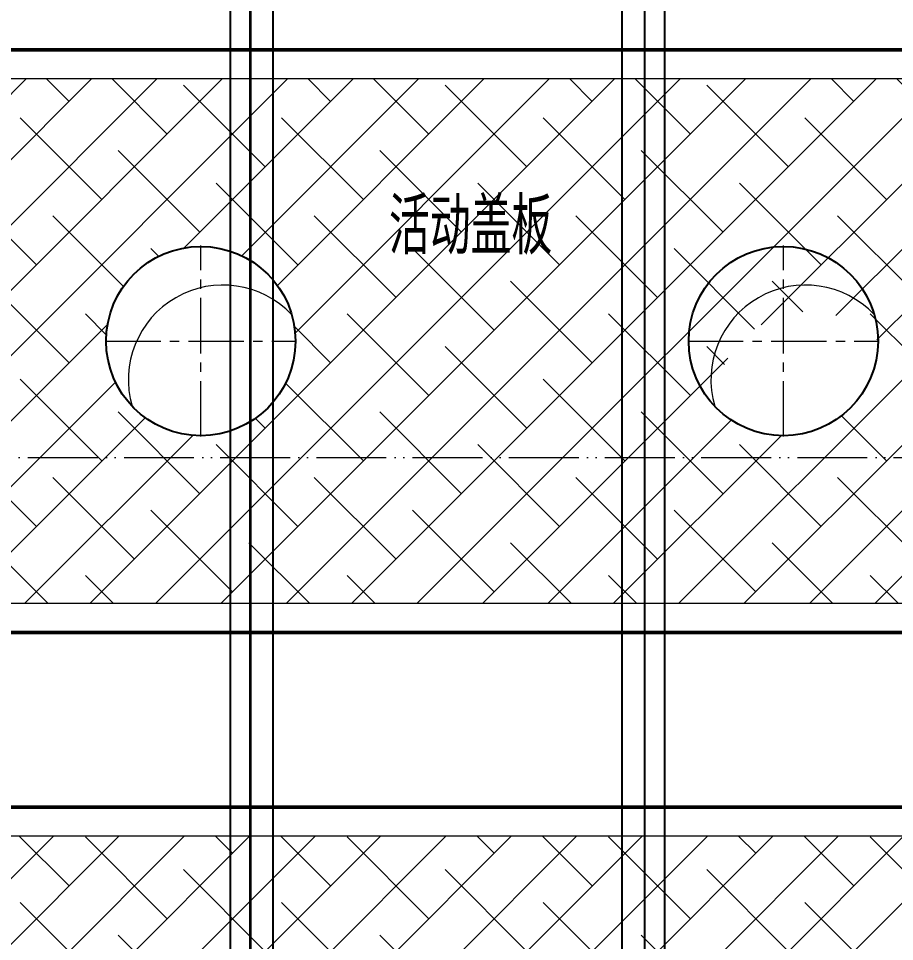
# Model space of a CAD drawing. Header units: millimetres. Extents: x 163705 to 1616509, y 81827 to 302547.
# Drawn here: x 221302 to 224309, y 147198 to 150367 of the extents above; entities that cross this region are included whole.
import ezdxf

# ---------------------------------------------------------------- set-up
doc = ezdxf.new("R2010")
doc.units = ezdxf.units.MM
doc.header["$LTSCALE"] = 10
doc.linetypes.add('ACAD_ISO05W100', pattern=[33, 24, -3, 0, -3, 0, -3])
doc.linetypes.add('CENTER2', pattern=[28.575, 19.05, -3.175, 3.175, -3.175])
for name, color, linetype, lineweight in [('1-中心线', 1, 'CENTER2', 0), ('1-剖面线', 8, 'Continuous', 0), ('1-双点线', 8, 'ACAD_ISO05W100', 0), ('1-填充', 8, 'Continuous', 18), ('1-建筑轮廓', 7, 'Continuous', 20), ('1-设备轮廓', 2, 'Continuous', 18)]:
    doc.layers.add(name, color=color, linetype=linetype, lineweight=lineweight)
doc.styles.add('HZ', font='gbenor.shx', dxfattribs={"bigfont": 'gbcbig.shx'})

# ---------------------------------------------------------------- blocks, each defined once
blk = doc.blocks.new('G$C5C029050')
at = {"layer": '1-双点线'}
blk.add_line((1, 53039.4), (92688.6, 53039.4), dxfattribs=at)
blk = doc.blocks.new('G$CE8A1B22C')
blk.add_circle((328, 328), 325)
at = {"layer": '1-中心线'}
for p, q in [((328, 0), (328, 656)), ((0, 328), (656, 328))]:
    blk.add_line(p, q, dxfattribs=at)
at = {"layer": '1-剖面线'}
blk.add_arc((404.3, 195.4), 325, 43.5125, 196.2853, dxfattribs=at)
blk = doc.blocks.new('A$C5A5F0ED2')
at = {"layer": '1-填充'}
h = blk.add_hatch(dxfattribs=at)
h.set_pattern_fill('ANSI38', color=256, scale=50)
h.paths.add_polyline_path([(100, 100), (5900, 100), (5900, 1900), (100, 1900)])
h.paths.add_polyline_path([(675, 1000, 1), (1325, 1000, 1)], flags=16)
h.paths.add_polyline_path([(3325, 1000, 0.677608), (2764.3, 776.2, 0.677608)], flags=16)
h.paths.add_polyline_path([(5325, 1000, 0.677608), (4764.3, 776.2, 0.677608)], flags=16)
for points in [[(0, 0), (6000, 0), (6000, 2000), (0, 2000)], [(100, 100), (5900, 100), (5900, 1900), (100, 1900)]]:
    blk.add_lwpolyline(points, close=True, dxfattribs=at)
for p in [(672, 672), (2672, 672)]:
    blk.add_blockref('G$CE8A1B22C', p)
at = {"insert": (1646.2, 1491.9), "char_height": 194.57, "attachment_point": 1, "style": 'HZ'}
blk.add_mtext_dynamic_manual_height_columns('活动盖板', width=794.191, gutter_width=972.9, heights=[0], dxfattribs=at)
blk = doc.blocks.new('A$C7121566b')
at = {"layer": '1-中心线'}
blk.add_line((0, 9700.1), (51999.9, 9700.1), dxfattribs=at)
at = {"layer": '1-设备轮廓', "lineweight": 50, "ltscale": 5}
for points in [[(4499.7, 9700.1), (47799.6, 9700.1)], [(4499.7, 7700.1), (47799.6, 7700.1)], [(4499.7, 7100.1), (47799.6, 7100.1)]]:
    blk.add_lwpolyline(points, dxfattribs=at)
for name, p in [('A$C5A5F0ED2', (10999.7, 7700.1)), ('G$CE8A1B22C', (11671.7, 8372.1)), ('G$CE8A1B22C', (13671.7, 8372.1)), ('A$C5A5F0ED2', (10999.7, 5100.1))]:
    blk.add_blockref(name, p)
blk = doc.blocks.new('G$C5344DCDD')
at = {"lineweight": 35}
blk.add_line((-6574.1, 2014.1), (1554.7, 2014.1), dxfattribs=at)
for points in [[(-7097.6, 2082.1), (3578.8, 2082.1), (3578.8, 2014.1), (-7097.6, 2014.1)], [(-6548.1, 1936.6), (3571.9, 1936.6), (3571.9, 736.6), (-6548.1, 736.6)], [(-7097.6, 591.1), (3578.8, 591.1), (3578.8, 659.1), (-7097.6, 659.1)]]:
    blk.add_lwpolyline(points, close=True)
blk = doc.blocks.new('A$C790c3438')
at = {"xscale": -1, "rotation": 89.99999999999993}
blk.add_blockref('G$C5344DCDD', (-21032.9, 9202.3), dxfattribs=at)

msp = doc.modelspace()

# ---------------------------------------------------------------- linework, layer by layer
at = {"layer": '1-中心线'}
msp.add_line((183311.682, 150259.632), (261928.108, 150259.632), dxfattribs=at)

# ---------------------------------------------------------------- block references
for name, p in [('A$C790c3438', (245144.313, 139006.156)), ('A$C7121566b', (209928.183, 140559.499))]:
    msp.add_blockref(name, p)
at = {"layer": '1-建筑轮廓'}
msp.add_blockref('G$C5C029050', (181709.24, 95820.209), dxfattribs=at)

doc.saveas('drawing.dxf')
